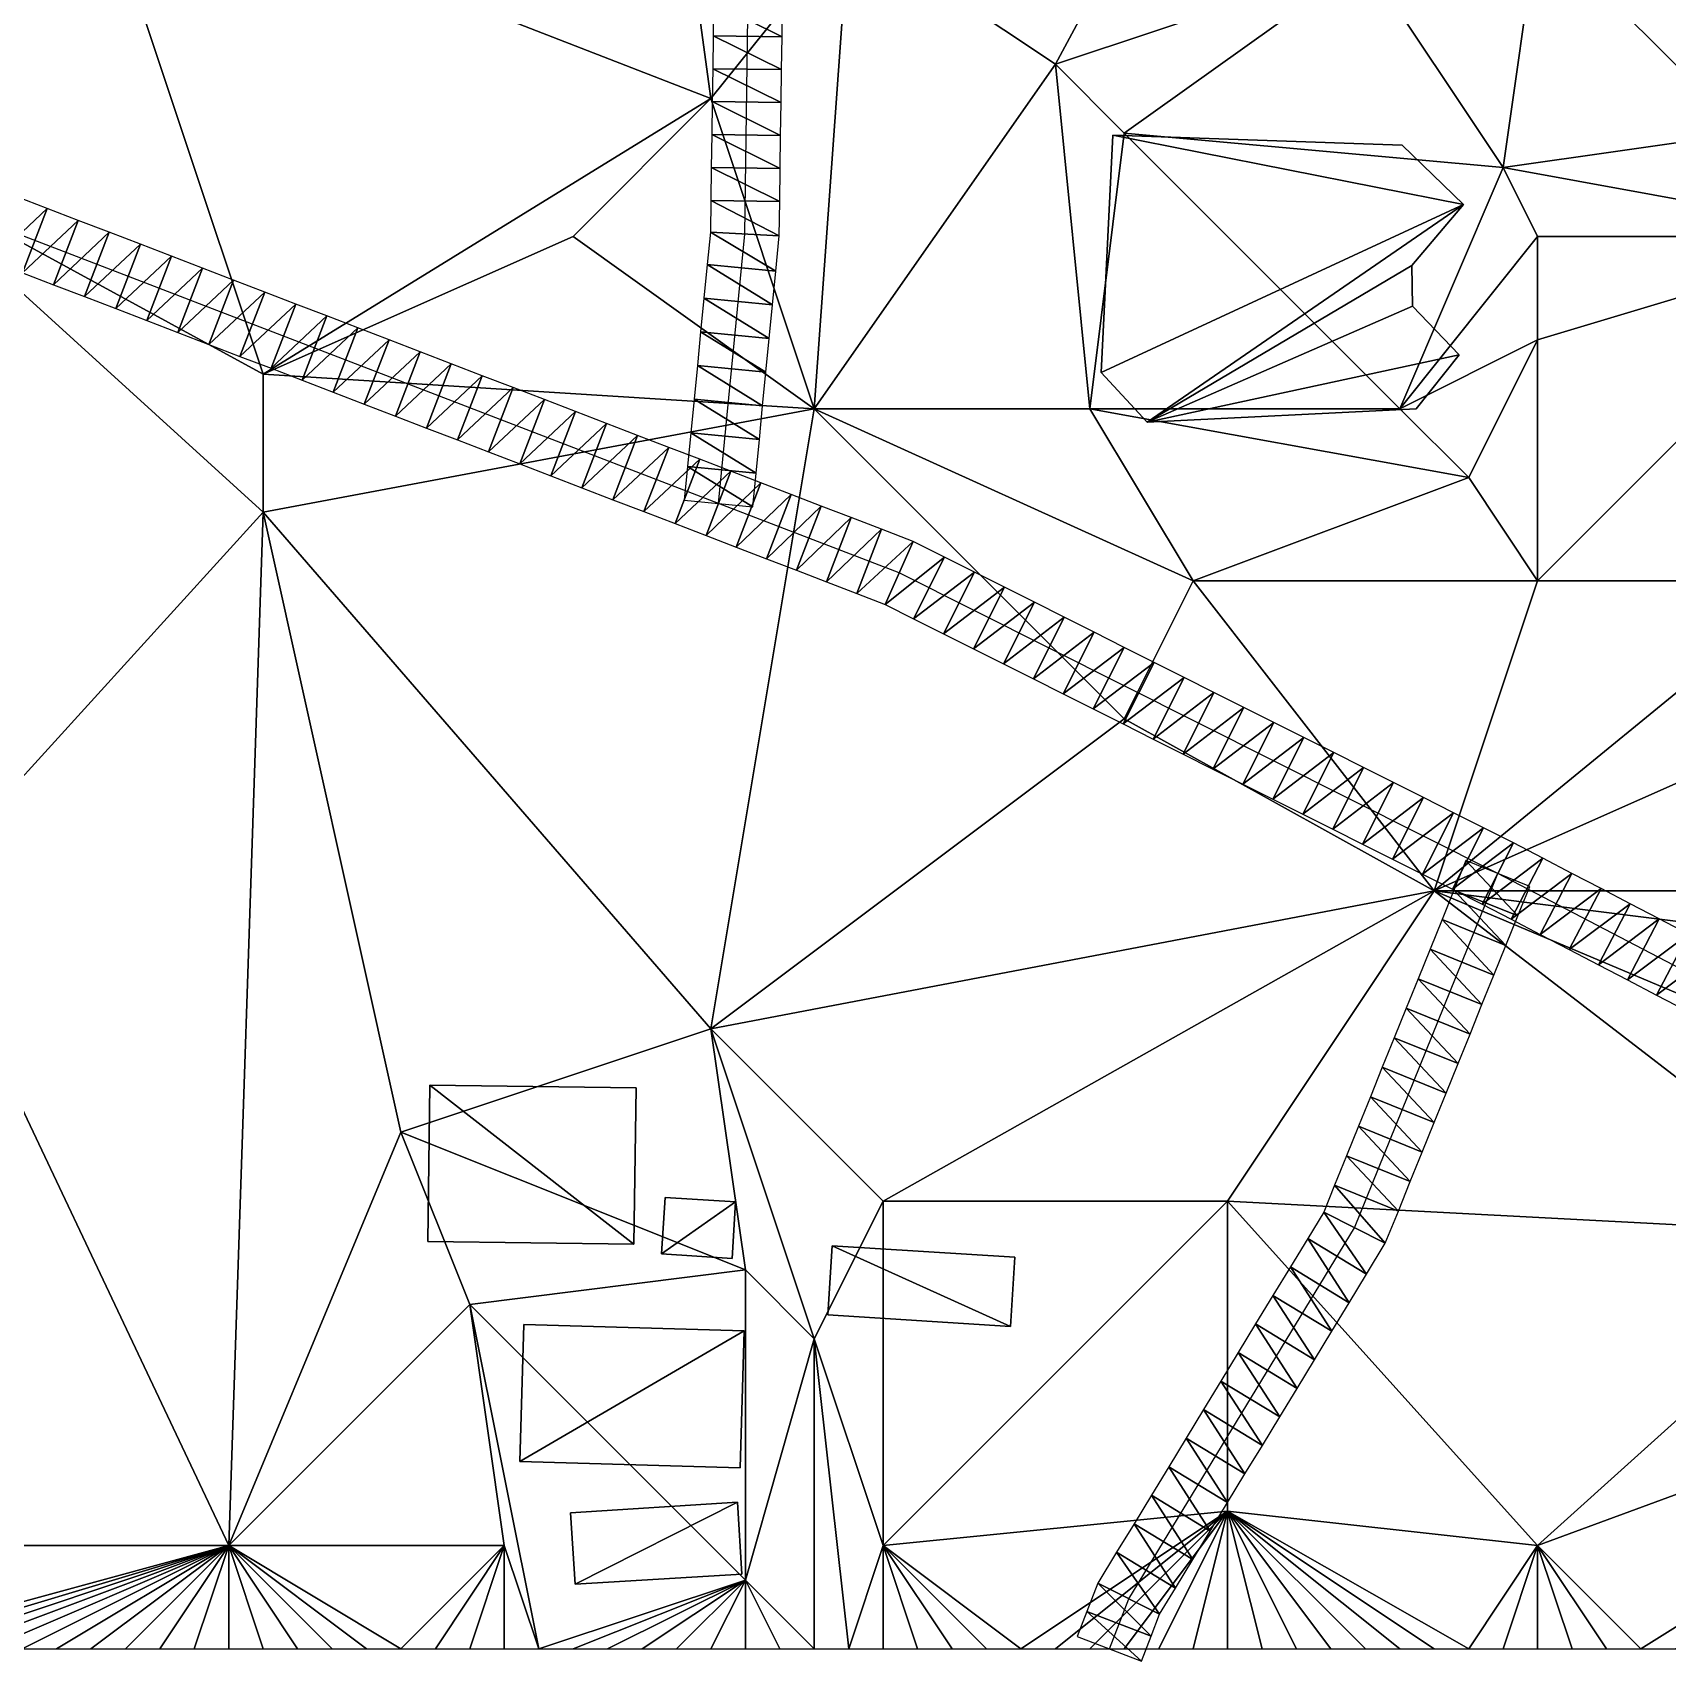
# Model space of a CAD drawing. Header units: metres. Extents: x -1103 to 901, y -902 to 905.
# Drawn here: x 688.6 to 783.5, y -900.7 to -806.2 of the extents above; entities that cross this region are included whole.
import ezdxf

# ---------------------------------------------------------------- set-up
doc = ezdxf.new("R2010")
doc.units = ezdxf.units.M
for name, color, linetype in [('OSM_BUILDING_FOOTPRINTS', 7, 'CONTINUOUS'), ('OSM_BUILDING_ROOFS', 1, 'CONTINUOUS'), ('OSM_BUILDING_WALLS', 8, 'CONTINUOUS'), ('OSM_ROAD_AXES', 2, 'CONTINUOUS'), ('OSM_ROAD_SURFACE', 9, 'CONTINUOUS'), ('OSM_TERRAIN', 3, 'CONTINUOUS')]:
    doc.layers.add(name, color=color, linetype=linetype)

msp = doc.modelspace()

# ---------------------------------------------------------------- linework, layer by layer
at = {"layer": 'OSM_BUILDING_FOOTPRINTS'}
for points in [[(751.343, -812.123, 11.243), (750.669, -825.902, 11.243), (753.321, -828.777, 11.243), (768.951, -828.004, 11.243), (771.438, -824.874, 11.243), (768.73, -822.054, 11.243), (768.697, -819.698, 11.243), (771.693, -816.148, 11.243), (768.144, -812.698, 11.243), (751.343, -812.123, 11.243)], [(711.682, -867.273, 10.737), (711.56, -876.342, 10.737), (723.531, -876.497, 10.737), (723.653, -867.428, 10.737), (711.682, -867.273, 10.737)], [(725.333, -873.787, 10.68), (729.434, -874.053, 10.68), (729.224, -877.326, 10.68), (725.123, -877.061, 10.68), (725.333, -873.787, 10.68)], [(735.049, -876.596, 10.168), (734.795, -880.611, 10.168), (745.395, -881.274, 10.168), (745.65, -877.26, 10.168), (735.049, -876.596, 10.168)], [(716.91, -889.126, 10.868), (729.699, -889.48, 10.868), (729.931, -881.54, 10.868), (717.142, -881.174, 10.868), (716.91, -889.126, 10.868)], [(719.85, -892.09, 10.806), (729.544, -891.482, 10.806), (729.799, -895.651, 10.806), (720.116, -896.248, 10.806), (719.85, -892.09, 10.806)]]:
    msp.add_polyline3d(points, close=True, dxfattribs=at)
at = {"layer": 'OSM_BUILDING_ROOFS'}
for points in [[(771.693, -816.148, 21.243), (751.343, -812.123, 21.243), (750.669, -825.902, 21.243)], [(771.693, -816.148, 21.243), (768.144, -812.698, 21.243), (751.343, -812.123, 21.243)], [(771.693, -816.148, 21.243), (750.669, -825.902, 21.243), (753.321, -828.777, 21.243)], [(753.321, -828.777, 21.243), (768.697, -819.698, 21.243), (771.693, -816.148, 21.243)], [(753.321, -828.777, 21.243), (768.73, -822.054, 21.243), (768.697, -819.698, 21.243)], [(753.321, -828.777, 21.243), (771.438, -824.874, 21.243), (768.73, -822.054, 21.243)], [(753.321, -828.777, 21.243), (768.951, -828.004, 21.243), (771.438, -824.874, 21.243)], [(723.531, -876.497, 20.737), (711.682, -867.273, 20.737), (711.56, -876.342, 20.737)], [(723.531, -876.497, 20.737), (723.653, -867.428, 20.737), (711.682, -867.273, 20.737)], [(729.434, -874.053, 20.68), (725.333, -873.787, 20.68), (725.123, -877.061, 20.68)], [(729.434, -874.053, 20.68), (725.123, -877.061, 20.68), (729.224, -877.326, 20.68)], [(745.395, -881.274, 20.168), (735.049, -876.596, 20.168), (734.795, -880.611, 20.168)], [(745.395, -881.274, 20.168), (745.65, -877.26, 20.168), (735.049, -876.596, 20.168)], [(729.931, -881.54, 20.868), (717.142, -881.174, 20.868), (716.91, -889.126, 20.868)], [(729.931, -881.54, 20.868), (716.91, -889.126, 20.868), (729.699, -889.48, 20.868)], [(729.544, -891.482, 20.806), (719.85, -892.09, 20.806), (720.116, -896.248, 20.806)], [(729.544, -891.482, 20.806), (720.116, -896.248, 20.806), (729.799, -895.651, 20.806)]]:
    msp.add_3dface(points, dxfattribs=at)
at = {"layer": 'OSM_BUILDING_WALLS'}
for points in [[(751.343, -812.123, 11.243), (750.669, -825.902, 11.243), (750.669, -825.902, 21.243)], [(751.343, -812.123, 11.243), (750.669, -825.902, 21.243), (751.343, -812.123, 21.243)], [(768.144, -812.698, 11.243), (751.343, -812.123, 11.243), (751.343, -812.123, 21.243)], [(768.144, -812.698, 11.243), (751.343, -812.123, 21.243), (768.144, -812.698, 21.243)], [(771.693, -816.148, 11.243), (768.144, -812.698, 11.243), (768.144, -812.698, 21.243)], [(771.693, -816.148, 11.243), (768.144, -812.698, 21.243), (771.693, -816.148, 21.243)], [(768.697, -819.698, 11.243), (771.693, -816.148, 11.243), (771.693, -816.148, 21.243)], [(768.697, -819.698, 11.243), (771.693, -816.148, 21.243), (768.697, -819.698, 21.243)], [(768.73, -822.054, 11.243), (768.697, -819.698, 11.243), (768.697, -819.698, 21.243)], [(768.73, -822.054, 11.243), (768.697, -819.698, 21.243), (768.73, -822.054, 21.243)], [(771.438, -824.874, 11.243), (768.73, -822.054, 11.243), (768.73, -822.054, 21.243)], [(771.438, -824.874, 11.243), (768.73, -822.054, 21.243), (771.438, -824.874, 21.243)], [(768.951, -828.004, 11.243), (771.438, -824.874, 11.243), (771.438, -824.874, 21.243)], [(768.951, -828.004, 11.243), (771.438, -824.874, 21.243), (768.951, -828.004, 21.243)], [(750.669, -825.902, 11.243), (753.321, -828.777, 11.243), (753.321, -828.777, 21.243)], [(750.669, -825.902, 11.243), (753.321, -828.777, 21.243), (750.669, -825.902, 21.243)], [(753.321, -828.777, 11.243), (768.951, -828.004, 11.243), (768.951, -828.004, 21.243)], [(753.321, -828.777, 11.243), (768.951, -828.004, 21.243), (753.321, -828.777, 21.243)], [(711.682, -867.273, 10.737), (711.56, -876.342, 10.737), (711.56, -876.342, 20.737)], [(711.682, -867.273, 10.737), (711.56, -876.342, 20.737), (711.682, -867.273, 20.737)], [(723.653, -867.428, 10.737), (711.682, -867.273, 10.737), (711.682, -867.273, 20.737)], [(723.653, -867.428, 10.737), (711.682, -867.273, 20.737), (723.653, -867.428, 20.737)], [(723.531, -876.497, 10.737), (723.653, -867.428, 10.737), (723.653, -867.428, 20.737)], [(723.531, -876.497, 10.737), (723.653, -867.428, 20.737), (723.531, -876.497, 20.737)], [(725.333, -873.787, 10.68), (725.123, -877.061, 10.68), (725.123, -877.061, 20.68)], [(725.333, -873.787, 10.68), (725.123, -877.061, 20.68), (725.333, -873.787, 20.68)], [(729.434, -874.053, 10.68), (725.333, -873.787, 10.68), (725.333, -873.787, 20.68)], [(729.434, -874.053, 10.68), (725.333, -873.787, 20.68), (729.434, -874.053, 20.68)], [(729.224, -877.326, 10.68), (729.434, -874.053, 10.68), (729.434, -874.053, 20.68)], [(729.224, -877.326, 10.68), (729.434, -874.053, 20.68), (729.224, -877.326, 20.68)], [(711.56, -876.342, 10.737), (723.531, -876.497, 10.737), (723.531, -876.497, 20.737)], [(711.56, -876.342, 10.737), (723.531, -876.497, 20.737), (711.56, -876.342, 20.737)], [(735.049, -876.596, 10.168), (734.795, -880.611, 10.168), (734.795, -880.611, 20.168)], [(735.049, -876.596, 10.168), (734.795, -880.611, 20.168), (735.049, -876.596, 20.168)], [(745.65, -877.26, 10.168), (735.049, -876.596, 10.168), (735.049, -876.596, 20.168)], [(745.65, -877.26, 10.168), (735.049, -876.596, 20.168), (745.65, -877.26, 20.168)], [(725.123, -877.061, 10.68), (729.224, -877.326, 10.68), (729.224, -877.326, 20.68)], [(725.123, -877.061, 10.68), (729.224, -877.326, 20.68), (725.123, -877.061, 20.68)], [(745.395, -881.274, 10.168), (745.65, -877.26, 10.168), (745.65, -877.26, 20.168)], [(745.395, -881.274, 10.168), (745.65, -877.26, 20.168), (745.395, -881.274, 20.168)], [(734.795, -880.611, 10.168), (745.395, -881.274, 10.168), (745.395, -881.274, 20.168)], [(734.795, -880.611, 10.168), (745.395, -881.274, 20.168), (734.795, -880.611, 20.168)], [(717.142, -881.174, 10.868), (716.91, -889.126, 10.868), (716.91, -889.126, 20.868)], [(717.142, -881.174, 10.868), (716.91, -889.126, 20.868), (717.142, -881.174, 20.868)], [(729.931, -881.54, 10.868), (717.142, -881.174, 10.868), (717.142, -881.174, 20.868)], [(729.931, -881.54, 10.868), (717.142, -881.174, 20.868), (729.931, -881.54, 20.868)], [(729.699, -889.48, 10.868), (729.931, -881.54, 10.868), (729.931, -881.54, 20.868)], [(729.699, -889.48, 10.868), (729.931, -881.54, 20.868), (729.699, -889.48, 20.868)], [(716.91, -889.126, 10.868), (729.699, -889.48, 10.868), (729.699, -889.48, 20.868)], [(716.91, -889.126, 10.868), (729.699, -889.48, 20.868), (716.91, -889.126, 20.868)], [(729.544, -891.482, 10.806), (719.85, -892.09, 10.806), (719.85, -892.09, 20.806)], [(729.544, -891.482, 10.806), (719.85, -892.09, 20.806), (729.544, -891.482, 20.806)], [(719.85, -892.09, 10.806), (720.116, -896.248, 10.806), (720.116, -896.248, 20.806)], [(719.85, -892.09, 10.806), (720.116, -896.248, 20.806), (719.85, -892.09, 20.806)], [(729.799, -895.651, 10.806), (729.544, -891.482, 10.806), (729.544, -891.482, 20.806)], [(729.799, -895.651, 10.806), (729.544, -891.482, 20.806), (729.799, -895.651, 20.806)], [(720.116, -896.248, 10.806), (729.799, -895.651, 10.806), (729.799, -895.651, 20.806)], [(720.116, -896.248, 10.806), (729.799, -895.651, 20.806), (720.116, -896.248, 20.806)]]:
    msp.add_3dface(points, dxfattribs=at)
at = {"layer": 'OSM_ROAD_AXES'}
for points in [[(728.44, -833.499, 12.443), (729.965, -817.862, 12.649), (730.264, -796.806, 12.86), (726.86, -783.413, 12.885), (719.001, -772.21, 12.798), (708.323, -756.606, 12.919), (698.397, -749.827, 12.414), (685.94, -744.971, 11.993), (660.893, -736.434, 11.529)], [(896.869, -900, 10.294), (891.324, -899.248, 10.623), (864.121, -894.149, 11.521), (837.14, -886.44, 11.663), (807.494, -872.605, 12.33), (773.693, -854.988, 13.009), (738.93, -837.536, 12.88), (728.44, -833.499, 12.443), (679.716, -814.776, 10.947)], [(751.14, -900, 11.692), (752.259, -897.089, 11.835), (765.369, -875.546, 12.889), (773.693, -854.988, 13.009)]]:
    msp.add_polyline3d(points, dxfattribs=at)
at = {"layer": 'OSM_ROAD_SURFACE'}
for points in [[(732.128, -806.405, 12.877), (728.156, -804.434, 12.789), (728.129, -806.348, 12.771)], [(732.128, -806.405, 12.877), (732.155, -804.491, 12.894), (728.156, -804.434, 12.789)], [(732.101, -808.319, 12.86), (728.129, -806.348, 12.771), (728.101, -808.262, 12.754)], [(732.101, -808.319, 12.86), (732.128, -806.405, 12.877), (728.129, -806.348, 12.771)], [(732.074, -810.233, 12.843), (728.101, -808.262, 12.754), (728.074, -810.177, 12.737)], [(732.074, -810.233, 12.843), (732.101, -808.319, 12.86), (728.101, -808.262, 12.754)], [(732.047, -812.148, 12.826), (728.074, -810.177, 12.737), (728.047, -812.091, 12.698)], [(732.047, -812.148, 12.826), (732.074, -810.233, 12.843), (728.074, -810.177, 12.737)], [(732.019, -814.062, 12.809), (728.047, -812.091, 12.698), (728.02, -814.005, 12.658)], [(732.019, -814.062, 12.809), (732.047, -812.148, 12.826), (728.047, -812.091, 12.698)], [(731.992, -815.976, 12.792), (728.02, -814.005, 12.658), (727.993, -815.919, 12.618)], [(731.992, -815.976, 12.792), (732.019, -814.062, 12.809), (728.02, -814.005, 12.658)], [(689.456, -816.376, 11.399), (687.652, -815.683, 11.336), (686.217, -819.417, 11.105)], [(731.962, -817.974, 12.774), (727.993, -815.919, 12.618), (727.969, -817.749, 12.58)], [(731.962, -817.974, 12.774), (731.992, -815.976, 12.792), (727.993, -815.919, 12.618)], [(689.456, -816.376, 11.399), (686.217, -819.417, 11.105), (688.021, -820.11, 11.176)], [(691.261, -817.07, 11.462), (689.456, -816.376, 11.399), (688.021, -820.11, 11.176)], [(691.261, -817.07, 11.462), (688.021, -820.11, 11.176), (689.826, -820.803, 11.247)], [(693.065, -817.763, 11.526), (691.261, -817.07, 11.462), (689.826, -820.803, 11.247)], [(693.065, -817.763, 11.526), (689.826, -820.803, 11.247), (691.631, -821.497, 11.318)], [(694.87, -818.457, 11.589), (693.065, -817.763, 11.526), (691.631, -821.497, 11.318)], [(731.765, -820.011, 12.751), (727.969, -817.749, 12.58), (727.784, -819.622, 12.531)], [(731.765, -820.011, 12.751), (731.962, -817.974, 12.774), (727.969, -817.749, 12.58)], [(694.87, -818.457, 11.589), (691.631, -821.497, 11.318), (693.435, -822.19, 11.389)], [(696.675, -819.15, 11.652), (694.87, -818.457, 11.589), (693.435, -822.19, 11.389)], [(696.675, -819.15, 11.652), (693.435, -822.19, 11.389), (695.24, -822.884, 11.46)], [(698.479, -819.844, 11.715), (696.675, -819.15, 11.652), (695.24, -822.884, 11.46)], [(698.479, -819.844, 11.715), (695.24, -822.884, 11.46), (697.044, -823.577, 11.531)], [(700.284, -820.537, 11.776), (698.479, -819.844, 11.715), (697.044, -823.577, 11.531)], [(731.575, -821.965, 12.716), (727.784, -819.622, 12.531), (727.593, -821.577, 12.48)], [(731.575, -821.965, 12.716), (731.765, -820.011, 12.751), (727.784, -819.622, 12.531)], [(700.284, -820.537, 11.776), (697.044, -823.577, 11.531), (698.849, -824.271, 11.602)], [(702.088, -821.23, 11.807), (700.284, -820.537, 11.776), (698.849, -824.271, 11.602)], [(702.088, -821.23, 11.807), (698.849, -824.271, 11.602), (700.654, -824.964, 11.665)], [(703.893, -821.924, 11.839), (702.088, -821.23, 11.807), (700.654, -824.964, 11.665)], [(703.893, -821.924, 11.839), (700.654, -824.964, 11.665), (702.458, -825.658, 11.717)], [(705.698, -822.617, 11.87), (703.893, -821.924, 11.839), (702.458, -825.658, 11.717)], [(731.384, -823.92, 12.665), (727.593, -821.577, 12.48), (727.403, -823.532, 12.44)], [(731.384, -823.92, 12.665), (731.575, -821.965, 12.716), (727.593, -821.577, 12.48)], [(705.698, -822.617, 11.87), (702.458, -825.658, 11.717), (704.263, -826.351, 11.759)], [(707.502, -823.311, 11.843), (705.698, -822.617, 11.87), (704.263, -826.351, 11.759)], [(707.502, -823.311, 11.843), (704.263, -826.351, 11.759), (706.067, -827.045, 11.785)], [(709.307, -824.004, 11.883), (707.502, -823.311, 11.843), (706.067, -827.045, 11.785)], [(731.193, -825.875, 12.614), (727.403, -823.532, 12.44), (727.212, -825.486, 12.476)], [(731.193, -825.875, 12.614), (731.384, -823.92, 12.665), (727.403, -823.532, 12.44)], [(709.307, -824.004, 11.883), (706.067, -827.045, 11.785), (707.872, -827.738, 11.811)], [(711.111, -824.698, 11.955), (709.307, -824.004, 11.883), (707.872, -827.738, 11.811)], [(711.111, -824.698, 11.955), (707.872, -827.738, 11.811), (709.677, -828.432, 11.837)], [(712.916, -825.391, 12.026), (711.111, -824.698, 11.955), (709.677, -828.432, 11.837)], [(712.916, -825.391, 12.026), (709.677, -828.432, 11.837), (711.481, -829.125, 11.863)], [(714.721, -826.085, 12.098), (712.916, -825.391, 12.026), (711.481, -829.125, 11.863)], [(731.002, -827.829, 12.644), (727.212, -825.486, 12.476), (727.021, -827.441, 12.512)], [(731.002, -827.829, 12.644), (731.193, -825.875, 12.614), (727.212, -825.486, 12.476)], [(714.721, -826.085, 12.098), (711.481, -829.125, 11.863), (713.286, -829.818, 11.889)], [(716.525, -826.778, 12.169), (714.721, -826.085, 12.098), (713.286, -829.818, 11.889)], [(716.525, -826.778, 12.169), (713.286, -829.818, 11.889), (715.09, -830.512, 11.915)], [(718.33, -827.472, 12.205), (716.525, -826.778, 12.169), (715.09, -830.512, 11.915)], [(718.33, -827.472, 12.205), (715.09, -830.512, 11.915), (716.895, -831.205, 11.941)], [(720.134, -828.165, 12.231), (718.33, -827.472, 12.205), (716.895, -831.205, 11.941)], [(730.812, -829.784, 12.596), (727.021, -827.441, 12.512), (726.831, -829.396, 12.407)], [(730.812, -829.784, 12.596), (731.002, -827.829, 12.644), (727.021, -827.441, 12.512)], [(720.134, -828.165, 12.231), (716.895, -831.205, 11.941), (718.699, -831.899, 12.028)], [(721.939, -828.859, 12.257), (720.134, -828.165, 12.231), (718.699, -831.899, 12.028)], [(721.939, -828.859, 12.257), (718.699, -831.899, 12.028), (720.504, -832.592, 12.115)], [(723.743, -829.552, 12.283), (721.939, -828.859, 12.257), (720.504, -832.592, 12.115)], [(723.743, -829.552, 12.283), (720.504, -832.592, 12.115), (722.309, -833.286, 12.202)], [(725.548, -830.245, 12.348), (723.743, -829.552, 12.283), (722.309, -833.286, 12.202)], [(730.621, -831.739, 12.592), (726.831, -829.396, 12.407), (726.64, -831.35, 12.402)], [(730.621, -831.739, 12.592), (730.812, -829.784, 12.596), (726.831, -829.396, 12.407)], [(725.548, -830.245, 12.348), (722.309, -833.286, 12.202), (724.113, -833.979, 12.289)], [(727.353, -830.939, 12.435), (725.548, -830.245, 12.348), (724.113, -833.979, 12.289)], [(727.353, -830.939, 12.435), (724.113, -833.979, 12.289), (725.918, -834.673, 12.376)], [(729.158, -831.633, 12.522), (727.353, -830.939, 12.435), (725.918, -834.673, 12.376)], [(730.43, -833.694, 12.587), (726.64, -831.35, 12.402), (726.449, -833.305, 12.398)], [(730.43, -833.694, 12.587), (730.621, -831.739, 12.592), (726.64, -831.35, 12.402)], [(729.158, -831.633, 12.522), (725.918, -834.673, 12.376), (727.722, -835.366, 12.463)], [(730.906, -832.306, 12.606), (729.158, -831.633, 12.522), (727.722, -835.366, 12.463)], [(730.906, -832.306, 12.606), (727.722, -835.366, 12.463), (729.47, -836.039, 12.547)], [(732.655, -832.978, 12.691), (730.906, -832.306, 12.606), (729.47, -836.039, 12.547)], [(732.655, -832.978, 12.691), (729.47, -836.039, 12.547), (731.218, -836.711, 12.631)], [(734.403, -833.651, 12.761), (732.655, -832.978, 12.691), (731.218, -836.711, 12.631)], [(734.403, -833.651, 12.761), (731.218, -836.711, 12.631), (732.966, -837.384, 12.71)], [(736.151, -834.324, 12.826), (734.403, -833.651, 12.761), (732.966, -837.384, 12.71)], [(736.151, -834.324, 12.826), (732.966, -837.384, 12.71), (734.715, -838.057, 12.775)], [(737.9, -834.997, 12.891), (736.151, -834.324, 12.826), (734.715, -838.057, 12.775)], [(737.9, -834.997, 12.891), (734.715, -838.057, 12.775), (736.463, -838.73, 12.84)], [(739.74, -835.708, 12.959), (737.9, -834.997, 12.891), (736.463, -838.73, 12.84)], [(739.74, -835.708, 12.959), (736.463, -838.73, 12.84), (738.119, -839.364, 12.901)], [(741.565, -836.621, 13.027), (739.74, -835.708, 12.959), (738.119, -839.364, 12.901)], [(741.565, -836.621, 13.027), (738.119, -839.364, 12.901), (739.77, -840.196, 12.963)], [(743.303, -837.494, 13.092), (741.565, -836.621, 13.027), (739.77, -840.196, 12.963)], [(743.303, -837.494, 13.092), (739.77, -840.196, 12.963), (741.509, -841.069, 13.027)], [(745.041, -838.366, 13.171), (743.303, -837.494, 13.092), (741.509, -841.069, 13.027)], [(745.041, -838.366, 13.171), (741.509, -841.069, 13.027), (743.247, -841.941, 13.092)], [(746.779, -839.239, 13.255), (745.041, -838.366, 13.171), (743.247, -841.941, 13.092)], [(746.779, -839.239, 13.255), (743.247, -841.941, 13.092), (744.985, -842.814, 13.157)], [(748.518, -840.111, 13.338), (746.779, -839.239, 13.255), (744.985, -842.814, 13.157)], [(748.518, -840.111, 13.338), (744.985, -842.814, 13.157), (746.723, -843.686, 13.221)], [(750.256, -840.984, 13.422), (748.518, -840.111, 13.338), (746.723, -843.686, 13.221)], [(750.256, -840.984, 13.422), (746.723, -843.686, 13.221), (748.461, -844.559, 13.286)], [(751.994, -841.857, 13.505), (750.256, -840.984, 13.422), (748.461, -844.559, 13.286)], [(751.994, -841.857, 13.505), (748.461, -844.559, 13.286), (750.199, -845.431, 13.35)], [(753.732, -842.729, 13.584), (751.994, -841.857, 13.505), (750.199, -845.431, 13.35)], [(753.732, -842.729, 13.584), (750.199, -845.431, 13.35), (751.937, -846.304, 13.405)], [(755.47, -843.602, 13.562), (753.732, -842.729, 13.584), (751.937, -846.304, 13.405)], [(755.47, -843.602, 13.562), (751.937, -846.304, 13.405), (753.676, -847.177, 13.382)], [(757.208, -844.474, 13.539), (755.47, -843.602, 13.562), (753.676, -847.177, 13.382)], [(757.208, -844.474, 13.539), (753.676, -847.177, 13.382), (755.414, -848.049, 13.359)], [(758.947, -845.347, 13.517), (757.208, -844.474, 13.539), (755.414, -848.049, 13.359)], [(758.947, -845.347, 13.517), (755.414, -848.049, 13.359), (757.152, -848.922, 13.336)], [(760.685, -846.22, 13.495), (758.947, -845.347, 13.517), (757.152, -848.922, 13.336)], [(760.685, -846.22, 13.495), (757.152, -848.922, 13.336), (758.89, -849.794, 13.313)], [(762.423, -847.092, 13.472), (760.685, -846.22, 13.495), (758.89, -849.794, 13.313)], [(762.423, -847.092, 13.472), (758.89, -849.794, 13.313), (760.628, -850.667, 13.291)], [(764.161, -847.965, 13.448), (762.423, -847.092, 13.472), (760.628, -850.667, 13.291)], [(764.161, -847.965, 13.448), (760.628, -850.667, 13.291), (762.366, -851.54, 13.268)], [(765.899, -848.837, 13.422), (764.161, -847.965, 13.448), (762.366, -851.54, 13.268)], [(765.899, -848.837, 13.422), (762.366, -851.54, 13.268), (764.105, -852.412, 13.246)], [(767.637, -849.71, 13.397), (765.899, -848.837, 13.422), (764.105, -852.412, 13.246)], [(767.637, -849.71, 13.397), (764.105, -852.412, 13.246), (765.843, -853.285, 13.223)], [(769.376, -850.582, 13.371), (767.637, -849.71, 13.397), (765.843, -853.285, 13.223)], [(769.376, -850.582, 13.371), (765.843, -853.285, 13.223), (767.581, -854.157, 13.201)], [(771.114, -851.455, 13.345), (769.376, -850.582, 13.371), (767.581, -854.157, 13.201)], [(771.114, -851.455, 13.345), (767.581, -854.157, 13.201), (769.319, -855.03, 13.178)], [(772.852, -852.328, 13.223), (771.114, -851.455, 13.345), (769.319, -855.03, 13.178)], [(772.852, -852.328, 13.223), (769.319, -855.03, 13.178), (771.057, -855.902, 13.108)], [(774.603, -853.207, 13.104), (772.852, -852.328, 13.223), (771.057, -855.902, 13.108)], [(774.603, -853.207, 13.104), (771.057, -855.902, 13.108), (772.782, -856.768, 13.08)], [(776.307, -854.095, 13.01), (774.603, -853.207, 13.104), (772.782, -856.768, 13.08)], [(774.853, -857.451, 13.035), (771.839, -854.237, 13.156), (771.145, -855.95, 13.102)], [(774.853, -857.451, 13.035), (775.547, -855.738, 12.954), (771.839, -854.237, 13.156)], [(776.307, -854.095, 13.01), (772.782, -856.768, 13.08), (774.458, -857.642, 13.046)], [(777.997, -854.976, 12.904), (776.307, -854.095, 13.01), (774.458, -857.642, 13.046)], [(777.997, -854.976, 12.904), (774.458, -857.642, 13.046), (776.148, -858.523, 13.013)], [(779.687, -855.857, 12.798), (777.997, -854.976, 12.904), (776.148, -858.523, 13.013)], [(774.159, -859.165, 13.108), (771.145, -855.95, 13.102), (770.452, -857.663, 13.124)], [(774.159, -859.165, 13.108), (774.853, -857.451, 13.035), (771.145, -855.95, 13.102)], [(779.687, -855.857, 12.798), (776.148, -858.523, 13.013), (777.839, -859.404, 12.982)], [(781.377, -856.738, 12.806), (779.687, -855.857, 12.798), (777.839, -859.404, 12.982)], [(781.377, -856.738, 12.806), (777.839, -859.404, 12.982), (779.529, -860.285, 12.953)], [(783.067, -857.618, 12.837), (781.377, -856.738, 12.806), (779.529, -860.285, 12.953)], [(773.466, -860.878, 13.091), (770.452, -857.663, 13.124), (769.758, -859.377, 13.106)], [(773.466, -860.878, 13.091), (774.159, -859.165, 13.108), (770.452, -857.663, 13.124)], [(783.067, -857.618, 12.837), (779.529, -860.285, 12.953), (781.219, -861.166, 12.924)], [(784.758, -858.499, 12.804), (783.067, -857.618, 12.837), (781.219, -861.166, 12.924)], [(784.758, -858.499, 12.804), (781.219, -861.166, 12.924), (782.909, -862.046, 12.895)], [(786.448, -859.38, 12.77), (784.758, -858.499, 12.804), (782.909, -862.046, 12.895)], [(772.772, -862.591, 13.073), (769.758, -859.377, 13.106), (769.064, -861.09, 13.087)], [(772.772, -862.591, 13.073), (773.466, -860.878, 13.091), (769.758, -859.377, 13.106)], [(786.448, -859.38, 12.77), (782.909, -862.046, 12.895), (784.599, -862.927, 12.866)], [(772.078, -864.304, 13.054), (769.064, -861.09, 13.087), (768.371, -862.803, 13.069)], [(772.078, -864.304, 13.054), (772.772, -862.591, 13.073), (769.064, -861.09, 13.087)], [(771.385, -866.017, 13.036), (768.371, -862.803, 13.069), (767.677, -864.516, 13.051)], [(771.385, -866.017, 13.036), (772.078, -864.304, 13.054), (768.371, -862.803, 13.069)], [(770.691, -867.731, 13.018), (767.677, -864.516, 13.051), (766.983, -866.23, 13.032)], [(770.691, -867.731, 13.018), (771.385, -866.017, 13.036), (767.677, -864.516, 13.051)], [(769.997, -869.444, 12.999), (766.983, -866.23, 13.032), (766.29, -867.943, 13.014)], [(769.997, -869.444, 12.999), (770.691, -867.731, 13.018), (766.983, -866.23, 13.032)], [(769.304, -871.157, 12.981), (766.29, -867.943, 13.014), (765.596, -869.656, 12.996)], [(769.304, -871.157, 12.981), (769.997, -869.444, 12.999), (766.29, -867.943, 13.014)], [(768.61, -872.87, 12.963), (765.596, -869.656, 12.996), (764.903, -871.369, 12.977)], [(768.61, -872.87, 12.963), (769.304, -871.157, 12.981), (765.596, -869.656, 12.996)], [(767.917, -874.583, 12.945), (764.903, -871.369, 12.977), (764.209, -873.082, 12.959)], [(767.917, -874.583, 12.945), (768.61, -872.87, 12.963), (764.903, -871.369, 12.977)], [(767.154, -876.448, 12.934), (764.209, -873.082, 12.959), (763.584, -874.645, 12.944)], [(767.154, -876.448, 12.934), (767.917, -874.583, 12.945), (764.209, -873.082, 12.959)], [(766.069, -878.243, 12.924), (763.584, -874.645, 12.944), (762.652, -876.164, 12.936)], [(766.069, -878.243, 12.924), (767.154, -876.448, 12.934), (763.584, -874.645, 12.944)], [(765.061, -879.9, 12.915), (762.652, -876.164, 12.936), (761.644, -877.821, 12.926)], [(765.061, -879.9, 12.915), (766.069, -878.243, 12.924), (762.652, -876.164, 12.936)], [(764.052, -881.557, 12.874), (761.644, -877.821, 12.926), (760.635, -879.478, 12.819)], [(764.052, -881.557, 12.874), (765.061, -879.9, 12.915), (761.644, -877.821, 12.926)], [(763.044, -883.214, 12.758), (760.635, -879.478, 12.819), (759.627, -881.135, 12.703)], [(763.044, -883.214, 12.758), (764.052, -881.557, 12.874), (760.635, -879.478, 12.819)], [(762.035, -884.872, 12.642), (759.627, -881.135, 12.703), (758.618, -882.792, 12.587)], [(762.035, -884.872, 12.642), (763.044, -883.214, 12.758), (759.627, -881.135, 12.703)], [(761.027, -886.529, 12.526), (758.618, -882.792, 12.587), (757.61, -884.449, 12.488)], [(761.027, -886.529, 12.526), (762.035, -884.872, 12.642), (758.618, -882.792, 12.587)], [(760.018, -888.186, 12.41), (757.61, -884.449, 12.488), (756.601, -886.106, 12.417)], [(760.018, -888.186, 12.41), (761.027, -886.529, 12.526), (757.61, -884.449, 12.488)], [(759.01, -889.843, 12.294), (756.601, -886.106, 12.417), (755.593, -887.763, 12.345)], [(759.01, -889.843, 12.294), (760.018, -888.186, 12.41), (756.601, -886.106, 12.417)], [(758.002, -891.5, 12.178), (755.593, -887.763, 12.345), (754.585, -889.421, 12.273)], [(758.002, -891.5, 12.178), (759.01, -889.843, 12.294), (755.593, -887.763, 12.345)], [(756.993, -893.157, 12.096), (754.585, -889.421, 12.273), (753.576, -891.078, 12.202)], [(756.993, -893.157, 12.096), (758.002, -891.5, 12.178), (754.585, -889.421, 12.273)], [(755.985, -894.814, 12.011), (753.576, -891.078, 12.202), (752.568, -892.735, 12.126)], [(755.985, -894.814, 12.011), (756.993, -893.157, 12.096), (753.576, -891.078, 12.202)], [(754.976, -896.471, 11.928), (752.568, -892.735, 12.126), (751.559, -894.392, 12.023)], [(754.976, -896.471, 11.928), (755.985, -894.814, 12.011), (752.568, -892.735, 12.126)], [(754.045, -897.989, 11.851), (751.559, -894.392, 12.023), (750.473, -896.189, 11.911)], [(754.045, -897.989, 11.851), (754.976, -896.471, 11.928), (751.559, -894.392, 12.023)], [(753.566, -899.262, 11.79), (750.473, -896.189, 11.911), (749.833, -897.827, 11.82)], [(753.566, -899.262, 11.79), (754.045, -897.989, 11.851), (750.473, -896.189, 11.911)], [(753.007, -900.718, 11.809), (749.833, -897.827, 11.82), (749.273, -899.282, 11.762)], [(753.007, -900.718, 11.809), (753.566, -899.262, 11.79), (749.833, -897.827, 11.82)]]:
    msp.add_3dface(points, dxfattribs=at)
at = {"layer": 'OSM_TERRAIN'}
for points in [[(728, -810, 12.686), (722, -766, 12.907), (692, -796, 12.064)], [(728, -810, 12.686), (736, -800, 12.984), (722, -766, 12.907)], [(748, -808, 12.787), (762, -782, 10.827), (736, -800, 12.984)], [(766, -802, 11.949), (762, -782, 10.827), (748, -808, 12.787)], [(680, -814, 10.982), (692, -796, 12.064), (674, -792, 11.95)], [(680, -814, 10.982), (702, -826, 11.647), (692, -796, 12.064)], [(702, -826, 11.647), (728, -810, 12.686), (692, -796, 12.064)], [(728, -810, 12.686), (734, -828, 12.693), (736, -800, 12.984)], [(734, -828, 12.693), (748, -808, 12.787), (736, -800, 12.984)], [(774, -814, 13.326), (776, -800, 11.323), (766, -802, 11.949)], [(774, -814, 13.326), (788, -812, 12.915), (776, -800, 11.323)], [(776, -800, 11.323), (788, -812, 12.915), (814, -800, 12.908)], [(748, -808, 12.787), (752, -812, 13.286), (766, -802, 11.949)], [(752, -812, 13.286), (774, -814, 13.326), (766, -802, 11.949)], [(734, -828, 12.693), (750, -828, 13.302), (748, -808, 12.787)], [(750, -828, 13.302), (752, -812, 13.286), (748, -808, 12.787)], [(720, -818, 12.039), (728, -810, 12.686), (702, -826, 11.647)], [(734, -828, 12.693), (728, -810, 12.686), (720, -818, 12.039)], [(768, -828, 13.304), (752, -812, 13.286), (750, -828, 13.302)], [(752, -812, 13.286), (768, -828, 13.304), (774, -814, 13.326)], [(796, -818, 13.034), (788, -812, 12.915), (774, -814, 13.326)], [(702, -834, 11.193), (680, -814, 10.982), (682, -856, 10.966)], [(702, -834, 11.193), (702, -826, 11.647), (680, -814, 10.982)], [(768, -828, 13.304), (776, -818, 13.828), (774, -814, 13.326)], [(776, -818, 13.828), (796, -818, 13.034), (774, -814, 13.326)], [(702, -826, 11.647), (734, -828, 12.693), (720, -818, 12.039)], [(776, -824, 13.937), (776, -818, 13.828), (768, -828, 13.304)], [(776, -838, 13.909), (792, -838, 13.069), (796, -818, 13.034)], [(776, -838, 13.909), (796, -818, 13.034), (776, -824, 13.937)], [(776, -824, 13.937), (796, -818, 13.034), (776, -818, 13.828)], [(768, -828, 13.304), (772, -832, 13.929), (776, -824, 13.937)], [(772, -832, 13.929), (776, -838, 13.909), (776, -824, 13.937)], [(702, -834, 11.193), (734, -828, 12.693), (702, -826, 11.647)], [(702, -834, 11.193), (728, -864, 12.492), (734, -828, 12.693)], [(728, -864, 12.492), (752, -846, 13.367), (734, -828, 12.693)], [(752, -846, 13.367), (756, -838, 13.773), (734, -828, 12.693)], [(756, -838, 13.773), (750, -828, 13.302), (734, -828, 12.693)], [(756, -838, 13.773), (772, -832, 13.929), (750, -828, 13.302)], [(772, -832, 13.929), (768, -828, 13.304), (750, -828, 13.302)], [(756, -838, 13.773), (776, -838, 13.909), (772, -832, 13.929)], [(700, -894, 13.844), (702, -834, 11.193), (682, -856, 10.966)], [(700, -894, 13.844), (710, -870, 12.782), (702, -834, 11.193)], [(710, -870, 12.782), (728, -864, 12.492), (702, -834, 11.193)], [(770, -856, 13.091), (756, -838, 13.773), (752, -846, 13.367)], [(770, -856, 13.091), (776, -838, 13.909), (756, -838, 13.773)], [(788, -848, 12.847), (792, -838, 13.069), (770, -856, 13.091)], [(770, -856, 13.091), (792, -838, 13.069), (776, -838, 13.909)], [(728, -864, 12.492), (770, -856, 13.091), (752, -846, 13.367)], [(770, -856, 13.091), (794, -856, 12.222), (788, -848, 12.847)], [(700, -894, 13.844), (682, -856, 10.966), (666, -894, 12.078)], [(738, -874, 12.151), (770, -856, 13.091), (728, -864, 12.492)], [(758, -874, 12.897), (770, -856, 13.091), (738, -874, 12.151)], [(758, -874, 12.897), (796, -876, 12.889), (770, -856, 13.091)], [(796, -876, 12.889), (808, -872, 12.3), (770, -856, 13.091)], [(770, -856, 13.091), (808, -872, 12.3), (786, -858, 12.72)], [(786, -858, 12.72), (794, -856, 12.222), (770, -856, 13.091)], [(710, -870, 12.782), (730, -878, 12.667), (728, -864, 12.492)], [(730, -878, 12.667), (734, -882, 12.231), (728, -864, 12.492)], [(734, -882, 12.231), (738, -874, 12.151), (728, -864, 12.492)], [(714, -880, 13.051), (710, -870, 12.782), (700, -894, 13.844)], [(714, -880, 13.051), (730, -878, 12.667), (710, -870, 12.782)], [(734, -882, 12.231), (738, -894, 12.041), (738, -874, 12.151)], [(738, -894, 12.041), (758, -892, 12.106), (758, -874, 12.897)], [(738, -894, 12.041), (758, -874, 12.897), (738, -874, 12.151)], [(758, -892, 12.106), (776, -894, 12.788), (758, -874, 12.897)], [(776, -894, 12.788), (796, -876, 12.889), (758, -874, 12.897)], [(776, -894, 12.788), (814, -880, 12.138), (796, -876, 12.889)], [(714, -880, 13.051), (730, -896, 12.802), (730, -878, 12.667)], [(730, -896, 12.802), (734, -882, 12.231), (730, -878, 12.667)], [(700, -894, 13.844), (716, -894, 13.232), (714, -880, 13.051)], [(718, -900, 13.092), (714, -880, 13.051), (716, -894, 13.232)], [(718, -900, 13.092), (730, -896, 12.802), (714, -880, 13.051)], [(782, -900, 12.192), (814, -880, 12.138), (776, -894, 12.788)], [(784, -900, 12.164), (814, -880, 12.138), (782, -900, 12.192)], [(730, -896, 12.802), (734, -900, 12.048), (734, -882, 12.231)], [(734, -900, 12.048), (736, -900, 11.905), (734, -882, 12.231)], [(736, -900, 11.905), (738, -894, 12.041), (734, -882, 12.231)], [(746, -900, 11.63), (758, -892, 12.106), (738, -894, 12.041)], [(748, -900, 11.668), (758, -892, 12.106), (746, -900, 11.63)], [(748, -900, 11.668), (750, -900, 11.692), (758, -892, 12.106)], [(750, -900, 11.692), (752, -900, 11.692), (758, -892, 12.106)], [(752, -900, 11.692), (754, -900, 11.712), (758, -892, 12.106)], [(754, -900, 11.712), (756, -900, 11.647), (758, -892, 12.106)], [(756, -900, 11.647), (758, -900, 11.638), (758, -892, 12.106)], [(760, -900, 11.686), (758, -892, 12.106), (758, -900, 11.638)], [(760, -900, 11.686), (762, -900, 11.734), (758, -892, 12.106)], [(764, -900, 11.797), (766, -900, 11.864), (758, -892, 12.106)], [(764, -900, 11.797), (758, -892, 12.106), (762, -900, 11.734)], [(766, -900, 11.864), (768, -900, 11.93), (758, -892, 12.106)], [(768, -900, 11.93), (770, -900, 11.996), (758, -892, 12.106)], [(770, -900, 11.996), (772, -900, 12.062), (758, -892, 12.106)], [(758, -892, 12.106), (772, -900, 12.062), (776, -894, 12.788)], [(678, -900, 12.75), (700, -894, 13.844), (666, -894, 12.078)], [(680, -900, 12.855), (700, -894, 13.844), (678, -900, 12.75)], [(680, -900, 12.855), (682, -900, 12.955), (700, -894, 13.844)], [(682, -900, 12.955), (684, -900, 13.029), (700, -894, 13.844)], [(684, -900, 13.029), (686, -900, 13.103), (700, -894, 13.844)], [(686, -900, 13.103), (688, -900, 13.171), (700, -894, 13.844)], [(688, -900, 13.171), (690, -900, 13.237), (700, -894, 13.844)], [(690, -900, 13.237), (692, -900, 13.303), (700, -894, 13.844)], [(692, -900, 13.303), (694, -900, 13.369), (700, -894, 13.844)], [(694, -900, 13.369), (696, -900, 13.435), (700, -894, 13.844)], [(696, -900, 13.435), (698, -900, 13.501), (700, -894, 13.844)], [(698, -900, 13.501), (700, -900, 13.568), (700, -894, 13.844)], [(700, -900, 13.568), (702, -900, 13.565), (700, -894, 13.844)], [(702, -900, 13.565), (704, -900, 13.532), (700, -894, 13.844)], [(704, -900, 13.532), (706, -900, 13.488), (700, -894, 13.844)], [(706, -900, 13.488), (708, -900, 13.422), (700, -894, 13.844)], [(708, -900, 13.422), (710, -900, 13.356), (700, -894, 13.844)], [(700, -894, 13.844), (710, -900, 13.356), (716, -894, 13.232)], [(712, -900, 13.29), (716, -894, 13.232), (710, -900, 13.356)], [(712, -900, 13.29), (714, -900, 13.224), (716, -894, 13.232)], [(714, -900, 13.224), (716, -900, 13.158), (716, -894, 13.232)], [(716, -900, 13.158), (718, -900, 13.092), (716, -894, 13.232)], [(736, -900, 11.905), (738, -900, 11.761), (738, -894, 12.041)], [(744, -900, 11.627), (738, -894, 12.041), (742, -900, 11.653)], [(744, -900, 11.627), (746, -900, 11.63), (738, -894, 12.041)], [(738, -900, 11.761), (740, -900, 11.692), (738, -894, 12.041)], [(740, -900, 11.692), (742, -900, 11.653), (738, -894, 12.041)], [(772, -900, 12.062), (774, -900, 12.128), (776, -894, 12.788)], [(774, -900, 12.128), (776, -900, 12.194), (776, -894, 12.788)], [(776, -900, 12.194), (778, -900, 12.211), (776, -894, 12.788)], [(778, -900, 12.211), (780, -900, 12.208), (776, -894, 12.788)], [(780, -900, 12.208), (782, -900, 12.192), (776, -894, 12.788)], [(720, -900, 13.003), (730, -896, 12.802), (718, -900, 13.092)], [(720, -900, 13.003), (722, -900, 12.889), (730, -896, 12.802)], [(722, -900, 12.889), (724, -900, 12.767), (730, -896, 12.802)], [(724, -900, 12.767), (726, -900, 12.626), (730, -896, 12.802)], [(726, -900, 12.626), (728, -900, 12.482), (730, -896, 12.802)], [(728, -900, 12.482), (730, -900, 12.337), (730, -896, 12.802)], [(732, -900, 12.193), (730, -896, 12.802), (730, -900, 12.337)], [(732, -900, 12.193), (734, -900, 12.048), (730, -896, 12.802)]]:
    msp.add_3dface(points, dxfattribs=at)

doc.saveas('drawing.dxf')
